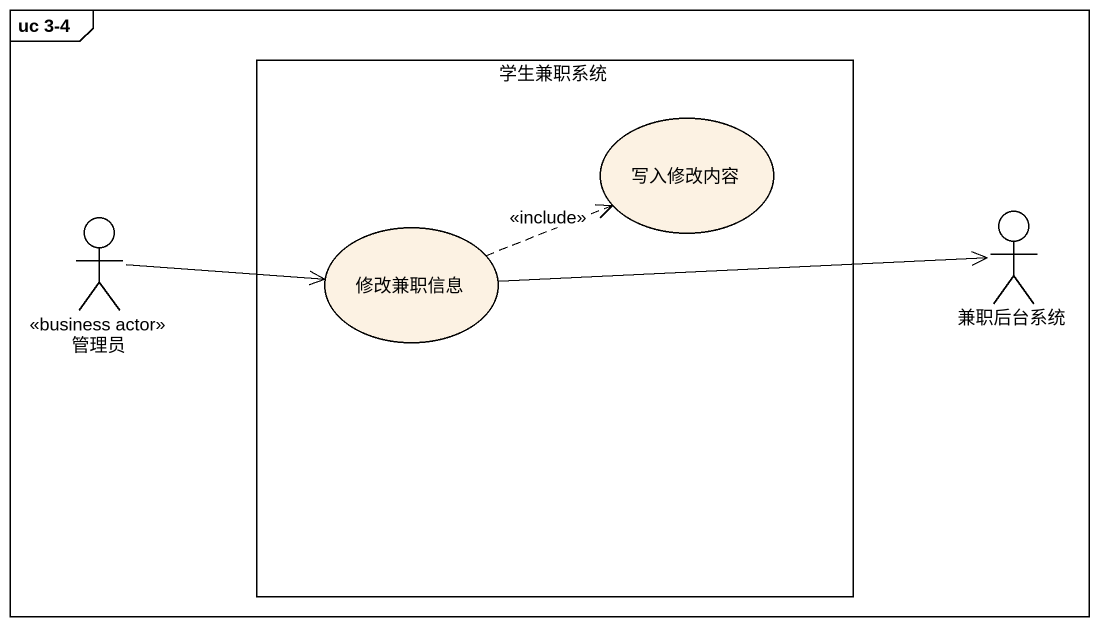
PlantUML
@startuml
mainframe uc 3-4
rectangle 学生兼职系统 {
  usecase 写入修改内容
  usecase 修改兼职信息
}
actor 兼职后台系统
actor 管理员 <<business actor>>
管理员 -right-> 修改兼职信息
修改兼职信息 .right.> 写入修改内容 : <<include>>
修改兼职信息 -right-> 兼职后台系统
@enduml
